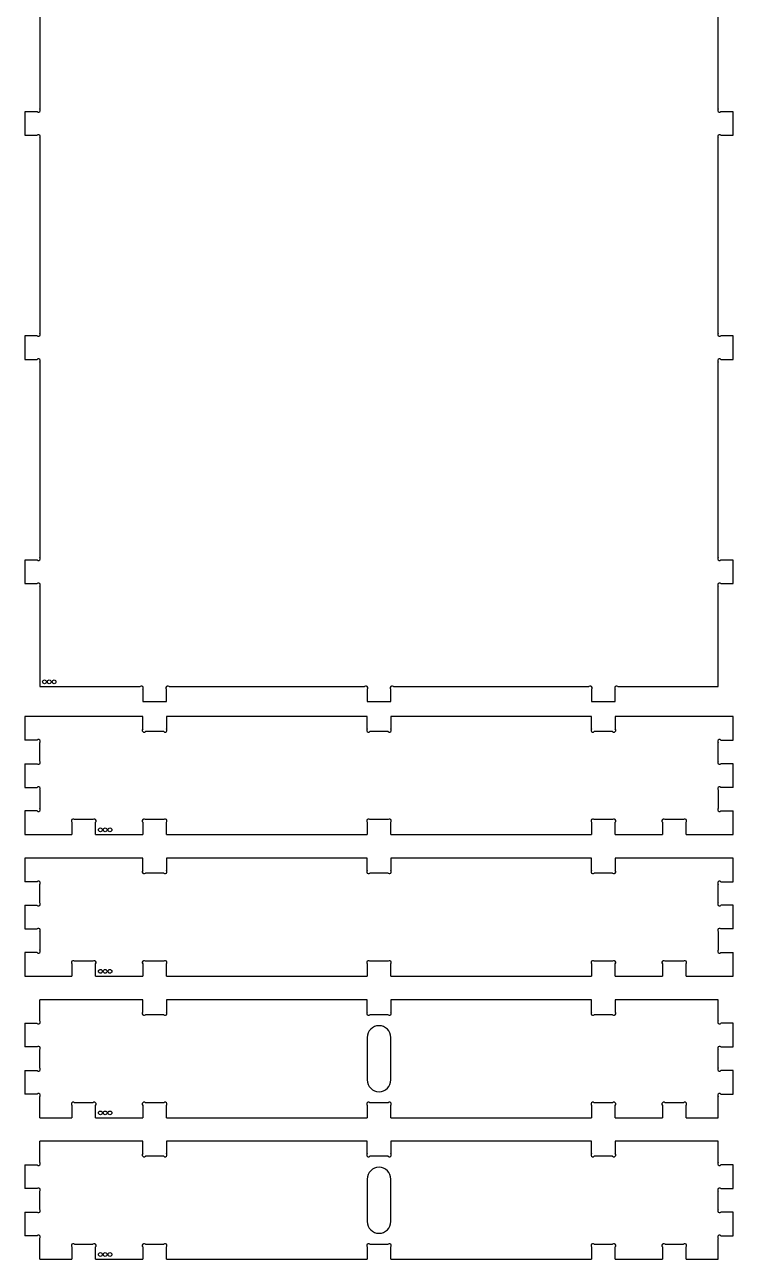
# Model space of a CAD drawing. Header units: inches. Extents: x 6 to 175, y 10 to 382.
# Drawn here: x 6.4 to 100.9, y 9.9 to 174.7 of the extents above; entities that cross this region are included whole.
import ezdxf

# ---------------------------------------------------------------- set-up
doc = ezdxf.new("R2010")
doc.units = ezdxf.units.IN
doc.header["$LTSCALE"] = 8
doc.header["$MEASUREMENT"] = 0
doc.layers.add('FORMAT', color=7, linetype='Continuous')

msp = doc.modelspace()

# ---------------------------------------------------------------- linework, layer by layer
at = {"color": 7, "linetype": 'Continuous', "lineweight": 25}
for p, q in [((6.36, 63.41), (6.36, 60.26)), ((22.11, 63.41), (6.36, 63.41)), ((22.11, 61.76), (22.11, 63.41)), ((52.03, 63.41), (25.26, 63.41)), ((25.26, 63.41), (25.26, 61.76)), ((52.03, 61.76), (52.03, 63.41)), ((81.95, 63.41), (55.18, 63.41)), ((55.18, 63.41), (55.18, 61.76)), ((81.95, 61.76), (81.95, 63.41)), ((100.85, 63.41), (85.1, 63.41)), ((85.1, 63.41), (85.1, 61.76)), ((100.85, 60.26), (100.85, 63.41)), ((24.91, 61.41), (22.47, 61.41)), ((54.83, 61.41), (52.39, 61.41)), ((84.75, 61.41), (82.31, 61.41)), ((8.01, 60.26), (6.36, 60.26)), ((8.36, 57.46), (8.36, 59.9)), ((98.85, 57.46), (98.85, 59.9)), ((99.21, 60.26), (100.85, 60.26)), ((6.36, 57.11), (6.36, 53.96)), ((6.36, 57.11), (8.01, 57.11)), ((100.85, 57.11), (99.21, 57.11)), ((100.85, 53.96), (100.85, 57.11)), ((6.36, 53.96), (8.01, 53.96)), ((8.36, 53.6), (8.36, 51.16)), ((98.85, 53.6), (98.85, 51.16)), ((100.85, 53.96), (99.21, 53.96)), ((6.36, 50.81), (6.36, 47.66)), ((8.01, 50.81), (6.36, 50.81)), ((15.46, 49.66), (13.02, 49.66)), ((24.91, 49.66), (22.47, 49.66)), ((54.83, 49.66), (52.39, 49.66)), ((84.75, 49.66), (82.31, 49.66)), ((94.2, 49.66), (91.76, 49.66)), ((99.21, 50.81), (100.85, 50.81)), ((100.85, 47.66), (100.85, 50.81)), ((12.66, 49.3), (12.66, 47.66)), ((15.81, 47.66), (15.81, 49.3)), ((22.11, 49.3), (22.11, 47.66)), ((25.26, 47.66), (25.26, 49.3)), ((52.03, 49.3), (52.03, 47.66)), ((55.18, 47.66), (55.18, 49.3)), ((81.95, 49.3), (81.95, 47.66)), ((85.1, 47.66), (85.1, 49.3)), ((91.4, 49.3), (91.4, 47.66)), ((94.55, 47.66), (94.55, 49.3)), ((6.36, 47.66), (12.66, 47.66)), ((15.81, 47.66), (22.11, 47.66)), ((25.26, 47.66), (52.03, 47.66)), ((55.18, 47.66), (81.95, 47.66)), ((85.1, 47.66), (91.4, 47.66)), ((94.55, 47.66), (100.85, 47.66)), ((8.36, 22.81), (8.36, 25.61)), ((22.11, 25.61), (8.36, 25.61)), ((22.11, 23.96), (22.11, 25.61)), ((25.26, 25.61), (25.26, 23.96)), ((52.03, 25.61), (25.26, 25.61)), ((52.03, 23.96), (52.03, 25.61)), ((55.18, 25.61), (55.18, 23.96)), ((81.95, 25.61), (55.18, 25.61)), ((81.95, 23.96), (81.95, 25.61)), ((85.1, 25.61), (85.1, 23.96)), ((98.85, 25.61), (85.1, 25.61)), ((98.85, 22.81), (98.85, 25.61)), ((24.91, 23.61), (22.47, 23.61)), ((54.83, 23.61), (52.39, 23.61)), ((84.75, 23.61), (82.31, 23.61)), ((6.36, 22.46), (6.36, 19.31)), ((6.36, 22.46), (8.01, 22.46)), ((100.85, 22.46), (99.21, 22.46)), ((100.85, 19.31), (100.85, 22.46)), ((52.03, 20.57), (52.03, 14.9)), ((55.18, 14.9), (55.18, 20.57)), ((8.01, 19.31), (6.36, 19.31)), ((8.36, 16.51), (8.36, 18.96)), ((98.85, 16.51), (98.85, 18.96)), ((99.21, 19.31), (100.85, 19.31)), ((6.36, 16.16), (6.36, 13.01)), ((6.36, 16.16), (8.01, 16.16)), ((100.85, 16.16), (99.21, 16.16)), ((100.85, 13.01), (100.85, 16.16)), ((8.01, 13.01), (6.36, 13.01)), ((8.36, 9.86), (8.36, 12.66)), ((15.46, 11.86), (13.02, 11.86)), ((24.91, 11.86), (22.47, 11.86)), ((54.83, 11.86), (52.39, 11.86)), ((84.75, 11.86), (82.31, 11.86)), ((94.2, 11.86), (91.76, 11.86)), ((98.85, 9.86), (98.85, 12.66)), ((99.21, 13.01), (100.85, 13.01)), ((12.66, 11.51), (12.66, 9.86)), ((15.81, 9.86), (15.81, 11.51)), ((22.11, 11.51), (22.11, 9.86)), ((25.26, 9.86), (25.26, 11.51)), ((52.03, 11.51), (52.03, 9.86)), ((55.18, 9.86), (55.18, 11.51)), ((81.95, 11.51), (81.95, 9.86)), ((85.1, 9.86), (85.1, 11.51)), ((91.4, 11.51), (91.4, 9.86)), ((94.55, 9.86), (94.55, 11.51)), ((8.36, 9.86), (12.66, 9.86)), ((15.81, 9.86), (22.11, 9.86)), ((25.26, 9.86), (52.03, 9.86)), ((55.18, 9.86), (81.95, 9.86)), ((85.1, 9.86), (91.4, 9.86)), ((94.55, 9.86), (98.85, 9.86))]:
    msp.add_line(p, q, dxfattribs=at)
for centre in [(16.45, 48.3), (17.09, 48.3), (17.73, 48.3), (16.45, 10.5), (17.09, 10.5), (17.73, 10.5)]:
    msp.add_circle(centre, 0.25, dxfattribs=at)
for centre, radius, start, end in [((22.29, 61.58), 0.25, 134.7488, 315.2512), ((25.09, 61.58), 0.25, 224.7488, 45.2512), ((52.21, 61.58), 0.25, 134.7488, 315.2512), ((55.01, 61.58), 0.25, 224.7488, 45.2512), ((82.13, 61.58), 0.25, 134.7488, 315.2512), ((84.93, 61.58), 0.25, 224.7488, 45.2512), ((8.19, 60.08), 0.25, 314.7488, 135.2512), ((99.03, 60.08), 0.25, 44.7488, 225.2512), ((8.19, 57.28), 0.25, 224.7488, 45.2512), ((99.03, 57.28), 0.25, 134.7488, 315.2512), ((8.19, 53.78), 0.25, 314.7488, 135.2512), ((99.03, 53.78), 0.25, 44.7488, 225.2512), ((8.19, 50.98), 0.25, 224.7488, 45.2512), ((99.03, 50.98), 0.25, 134.7488, 315.2512), ((12.84, 49.48), 0.25, 44.7488, 225.2512), ((15.64, 49.48), 0.25, 314.7488, 135.2512), ((22.29, 49.48), 0.25, 44.7488, 225.2512), ((25.09, 49.48), 0.25, 314.7488, 135.2512), ((52.21, 49.48), 0.25, 44.7488, 225.2512), ((55.01, 49.48), 0.25, 314.7488, 135.2512), ((82.13, 49.48), 0.25, 44.7488, 225.2512), ((84.93, 49.48), 0.25, 314.7488, 135.2512), ((91.58, 49.48), 0.25, 44.7488, 225.2512), ((94.38, 49.48), 0.25, 314.7488, 135.2512), ((22.29, 23.79), 0.25, 134.7488, 315.2512), ((25.09, 23.79), 0.25, 224.7488, 45.2512), ((52.21, 23.79), 0.25, 134.7488, 315.2512), ((55.01, 23.79), 0.25, 224.7488, 45.2512), ((82.13, 23.79), 0.25, 134.7488, 315.2512), ((84.93, 23.79), 0.25, 224.7488, 45.2512), ((8.19, 22.64), 0.25, 224.7488, 45.2512), ((53.61, 20.57), 1.57, 0, 180), ((99.03, 22.64), 0.25, 134.7488, 315.2512), ((8.19, 19.13), 0.25, 314.7488, 135.2512), ((99.03, 19.13), 0.25, 44.7488, 225.2512), ((8.19, 16.34), 0.25, 224.7488, 45.2512), ((99.03, 16.34), 0.25, 134.7488, 315.2512), ((53.61, 14.9), 1.57, 180, 0), ((8.19, 12.84), 0.25, 314.7488, 135.2512), ((12.84, 11.69), 0.25, 44.7488, 225.2512), ((15.64, 11.69), 0.25, 314.7488, 135.2512), ((22.29, 11.69), 0.25, 44.7488, 225.2512), ((25.09, 11.69), 0.25, 314.7488, 135.2512), ((52.21, 11.69), 0.25, 44.7488, 225.2512), ((55.01, 11.69), 0.25, 314.7488, 135.2512), ((82.13, 11.69), 0.25, 44.7488, 225.2512), ((84.93, 11.69), 0.25, 314.7488, 135.2512), ((91.58, 11.69), 0.25, 44.7488, 225.2512), ((94.38, 11.69), 0.25, 314.7488, 135.2512), ((99.03, 12.84), 0.25, 44.7488, 225.2512)]:
    msp.add_arc(centre, radius, start, end, dxfattribs=at)
at = {"layer": 'FORMAT', "linetype": 'Continuous', "lineweight": 25}
for p, q in [((8.36, 176.79), (8.36, 163.4)), ((98.85, 163.4), (98.85, 176.79)), ((6.36, 163.04), (6.36, 159.89)), ((8.01, 163.04), (6.36, 163.04)), ((100.85, 163.04), (99.21, 163.04)), ((100.85, 159.89), (100.85, 163.04)), ((6.36, 159.89), (8.01, 159.89)), ((99.21, 159.89), (100.85, 159.89)), ((8.36, 159.54), (8.36, 133.48)), ((98.85, 133.48), (98.85, 159.54)), ((6.36, 133.12), (6.36, 129.97)), ((8.01, 133.12), (6.36, 133.12)), ((100.85, 133.12), (99.21, 133.12)), ((100.85, 129.97), (100.85, 133.12)), ((6.36, 129.97), (8.01, 129.97)), ((8.36, 129.62), (8.36, 103.55)), ((98.85, 103.55), (98.85, 129.62)), ((99.21, 129.97), (100.85, 129.97)), ((6.36, 103.2), (6.36, 100.05)), ((8.01, 103.2), (6.36, 103.2)), ((100.85, 103.2), (99.21, 103.2)), ((100.85, 100.05), (100.85, 103.2)), ((6.36, 100.05), (8.01, 100.05)), ((8.36, 99.7), (8.36, 86.3)), ((98.85, 86.3), (98.85, 99.7)), ((99.21, 100.05), (100.85, 100.05)), ((8.36, 86.3), (21.76, 86.3)), ((22.11, 85.95), (22.11, 84.3)), ((25.26, 84.3), (25.26, 85.95)), ((25.62, 86.3), (51.68, 86.3)), ((52.03, 85.95), (52.03, 84.3)), ((55.18, 84.3), (55.18, 85.95)), ((55.54, 86.3), (81.6, 86.3)), ((81.95, 85.95), (81.95, 84.3)), ((85.1, 84.3), (85.1, 85.95)), ((85.46, 86.3), (98.85, 86.3)), ((22.11, 84.3), (25.26, 84.3)), ((52.03, 84.3), (55.18, 84.3)), ((81.95, 84.3), (85.1, 84.3)), ((6.36, 82.3), (6.36, 79.15)), ((22.11, 82.3), (6.36, 82.3)), ((22.11, 80.66), (22.11, 82.3)), ((25.26, 82.3), (25.26, 80.66)), ((52.03, 82.3), (25.26, 82.3)), ((52.03, 80.66), (52.03, 82.3)), ((55.18, 82.3), (55.18, 80.66)), ((81.95, 82.3), (55.18, 82.3)), ((81.95, 80.66), (81.95, 82.3)), ((85.1, 82.3), (85.1, 80.66)), ((100.85, 82.3), (85.1, 82.3)), ((100.85, 79.15), (100.85, 82.3)), ((8.01, 79.15), (6.36, 79.15)), ((24.91, 80.3), (22.47, 80.3)), ((54.83, 80.3), (52.39, 80.3)), ((84.75, 80.3), (82.31, 80.3)), ((99.21, 79.15), (100.85, 79.15)), ((8.36, 76.36), (8.36, 78.8)), ((98.85, 76.36), (98.85, 78.8)), ((6.36, 76), (6.36, 72.85)), ((6.36, 76), (8.01, 76)), ((100.85, 76), (99.21, 76)), ((100.85, 72.85), (100.85, 76)), ((6.36, 72.85), (8.01, 72.85)), ((100.85, 72.85), (99.21, 72.85)), ((8.36, 72.5), (8.36, 70.06)), ((98.85, 72.5), (98.85, 70.06)), ((6.36, 69.7), (6.36, 66.55)), ((8.01, 69.7), (6.36, 69.7)), ((99.21, 69.7), (100.85, 69.7)), ((100.85, 66.55), (100.85, 69.7)), ((12.66, 68.2), (12.66, 66.55)), ((15.46, 68.55), (13.02, 68.55)), ((15.81, 66.55), (15.81, 68.2)), ((22.11, 68.2), (22.11, 66.55)), ((24.91, 68.55), (22.47, 68.55)), ((25.26, 66.55), (25.26, 68.2)), ((52.03, 68.2), (52.03, 66.55)), ((54.83, 68.55), (52.39, 68.55)), ((55.18, 66.55), (55.18, 68.2)), ((81.95, 68.2), (81.95, 66.55)), ((84.75, 68.55), (82.31, 68.55)), ((85.1, 66.55), (85.1, 68.2)), ((91.4, 68.2), (91.4, 66.55)), ((94.2, 68.55), (91.76, 68.55)), ((94.55, 66.55), (94.55, 68.2)), ((6.36, 66.55), (12.66, 66.55)), ((15.81, 66.55), (22.11, 66.55)), ((25.26, 66.55), (52.03, 66.55)), ((55.18, 66.55), (81.95, 66.55)), ((85.1, 66.55), (91.4, 66.55)), ((94.55, 66.55), (100.85, 66.55)), ((8.36, 41.71), (8.36, 44.51)), ((22.11, 44.51), (8.36, 44.51)), ((22.11, 42.86), (22.11, 44.51)), ((25.26, 44.51), (25.26, 42.86)), ((52.03, 44.51), (25.26, 44.51)), ((52.03, 42.86), (52.03, 44.51)), ((55.18, 44.51), (55.18, 42.86)), ((81.95, 44.51), (55.18, 44.51)), ((81.95, 42.86), (81.95, 44.51)), ((85.1, 44.51), (85.1, 42.86)), ((98.85, 44.51), (85.1, 44.51)), ((98.85, 41.71), (98.85, 44.51)), ((6.36, 41.36), (6.36, 38.21)), ((6.36, 41.36), (8.01, 41.36)), ((24.91, 42.51), (22.47, 42.51)), ((54.83, 42.51), (52.39, 42.51)), ((84.75, 42.51), (82.31, 42.51)), ((100.85, 41.36), (99.21, 41.36)), ((100.85, 38.21), (100.85, 41.36)), ((8.01, 38.21), (6.36, 38.21)), ((52.03, 39.47), (52.03, 33.8)), ((55.18, 33.8), (55.18, 39.47)), ((99.21, 38.21), (100.85, 38.21)), ((8.36, 35.41), (8.36, 37.85)), ((98.85, 35.41), (98.85, 37.85)), ((6.36, 35.06), (6.36, 31.91)), ((6.36, 35.06), (8.01, 35.06)), ((100.85, 35.06), (99.21, 35.06)), ((100.85, 31.91), (100.85, 35.06)), ((8.01, 31.91), (6.36, 31.91)), ((8.36, 28.76), (8.36, 31.56)), ((98.85, 28.76), (98.85, 31.56)), ((99.21, 31.91), (100.85, 31.91)), ((12.66, 30.41), (12.66, 28.76)), ((15.46, 30.76), (13.02, 30.76)), ((15.81, 28.76), (15.81, 30.41)), ((22.11, 30.41), (22.11, 28.76)), ((24.91, 30.76), (22.47, 30.76)), ((25.26, 28.76), (25.26, 30.41)), ((52.03, 30.41), (52.03, 28.76)), ((54.83, 30.76), (52.39, 30.76)), ((55.18, 28.76), (55.18, 30.41)), ((81.95, 30.41), (81.95, 28.76)), ((84.75, 30.76), (82.31, 30.76)), ((85.1, 28.76), (85.1, 30.41)), ((91.4, 30.41), (91.4, 28.76)), ((94.2, 30.76), (91.76, 30.76)), ((94.55, 28.76), (94.55, 30.41)), ((8.36, 28.76), (12.66, 28.76)), ((15.81, 28.76), (22.11, 28.76)), ((25.26, 28.76), (52.03, 28.76)), ((55.18, 28.76), (81.95, 28.76)), ((85.1, 28.76), (91.4, 28.76)), ((94.55, 28.76), (98.85, 28.76))]:
    msp.add_line(p, q, dxfattribs=at)
for centre in [(9, 86.94), (9.64, 86.94), (10.28, 86.94), (16.45, 67.19), (17.09, 67.19), (17.73, 67.19), (16.45, 29.4), (17.09, 29.4), (17.73, 29.4)]:
    msp.add_circle(centre, 0.25, dxfattribs=at)
for centre, radius, start, end in [((8.19, 163.22), 0.25, 224.7488, 45.2512), ((99.03, 163.22), 0.25, 134.7488, 315.2512), ((8.19, 159.72), 0.25, 314.7488, 135.2512), ((99.03, 159.72), 0.25, 44.7488, 225.2512), ((8.19, 133.3), 0.25, 224.7488, 45.2512), ((99.03, 133.3), 0.25, 134.7488, 315.2512), ((8.19, 129.8), 0.25, 314.7488, 135.2512), ((99.03, 129.8), 0.25, 44.7488, 225.2512), ((8.19, 103.38), 0.25, 224.7488, 45.2512), ((99.03, 103.38), 0.25, 134.7488, 315.2512), ((8.19, 99.88), 0.25, 314.7488, 135.2512), ((99.03, 99.88), 0.25, 44.7488, 225.2512), ((21.94, 86.13), 0.25, 314.7488, 135.2512), ((25.44, 86.13), 0.25, 44.7488, 225.2512), ((51.86, 86.13), 0.25, 314.7488, 135.2512), ((55.36, 86.13), 0.25, 44.7488, 225.2512), ((81.78, 86.13), 0.25, 314.7488, 135.2512), ((85.28, 86.13), 0.25, 44.7488, 225.2512), ((8.19, 78.98), 0.25, 314.7488, 135.2512), ((22.29, 80.48), 0.25, 134.7488, 315.2512), ((25.09, 80.48), 0.25, 224.7488, 45.2512), ((52.21, 80.48), 0.25, 134.7488, 315.2512), ((55.01, 80.48), 0.25, 224.7488, 45.2512), ((82.13, 80.48), 0.25, 134.7488, 315.2512), ((84.93, 80.48), 0.25, 224.7488, 45.2512), ((99.03, 78.98), 0.25, 44.7488, 225.2512), ((8.19, 76.18), 0.25, 224.7488, 45.2512), ((99.03, 76.18), 0.25, 134.7488, 315.2512), ((8.19, 72.68), 0.25, 314.7488, 135.2512), ((99.03, 72.68), 0.25, 44.7488, 225.2512), ((8.19, 69.88), 0.25, 224.7488, 45.2512), ((99.03, 69.88), 0.25, 134.7488, 315.2512), ((12.84, 68.38), 0.25, 44.7488, 225.2512), ((15.64, 68.38), 0.25, 314.7488, 135.2512), ((22.29, 68.38), 0.25, 44.7488, 225.2512), ((25.09, 68.38), 0.25, 314.7488, 135.2512), ((52.21, 68.38), 0.25, 44.7488, 225.2512), ((55.01, 68.38), 0.25, 314.7488, 135.2512), ((82.13, 68.38), 0.25, 44.7488, 225.2512), ((84.93, 68.38), 0.25, 314.7488, 135.2512), ((91.58, 68.38), 0.25, 44.7488, 225.2512), ((94.38, 68.38), 0.25, 314.7488, 135.2512), ((22.29, 42.68), 0.25, 134.7488, 315.2512), ((25.09, 42.68), 0.25, 224.7488, 45.2512), ((52.21, 42.68), 0.25, 134.7488, 315.2512), ((55.01, 42.68), 0.25, 224.7488, 45.2512), ((82.13, 42.68), 0.25, 134.7488, 315.2512), ((84.93, 42.68), 0.25, 224.7488, 45.2512), ((8.19, 41.53), 0.25, 224.7488, 45.2512), ((99.03, 41.53), 0.25, 134.7488, 315.2512), ((53.61, 39.47), 1.57, 0, 180), ((8.19, 38.03), 0.25, 314.7488, 135.2512), ((99.03, 38.03), 0.25, 44.7488, 225.2512), ((8.19, 35.23), 0.25, 224.7488, 45.2512), ((99.03, 35.23), 0.25, 134.7488, 315.2512), ((53.61, 33.8), 1.57, 180, 0), ((8.19, 31.73), 0.25, 314.7488, 135.2512), ((99.03, 31.73), 0.25, 44.7488, 225.2512), ((12.84, 30.58), 0.25, 44.7488, 225.2512), ((15.64, 30.58), 0.25, 314.7488, 135.2512), ((22.29, 30.58), 0.25, 44.7488, 225.2512), ((25.09, 30.58), 0.25, 314.7488, 135.2512), ((52.21, 30.58), 0.25, 44.7488, 225.2512), ((55.01, 30.58), 0.25, 314.7488, 135.2512), ((82.13, 30.58), 0.25, 44.7488, 225.2512), ((84.93, 30.58), 0.25, 314.7488, 135.2512), ((91.58, 30.58), 0.25, 44.7488, 225.2512), ((94.38, 30.58), 0.25, 314.7488, 135.2512)]:
    msp.add_arc(centre, radius, start, end, dxfattribs=at)

doc.saveas('drawing.dxf')
